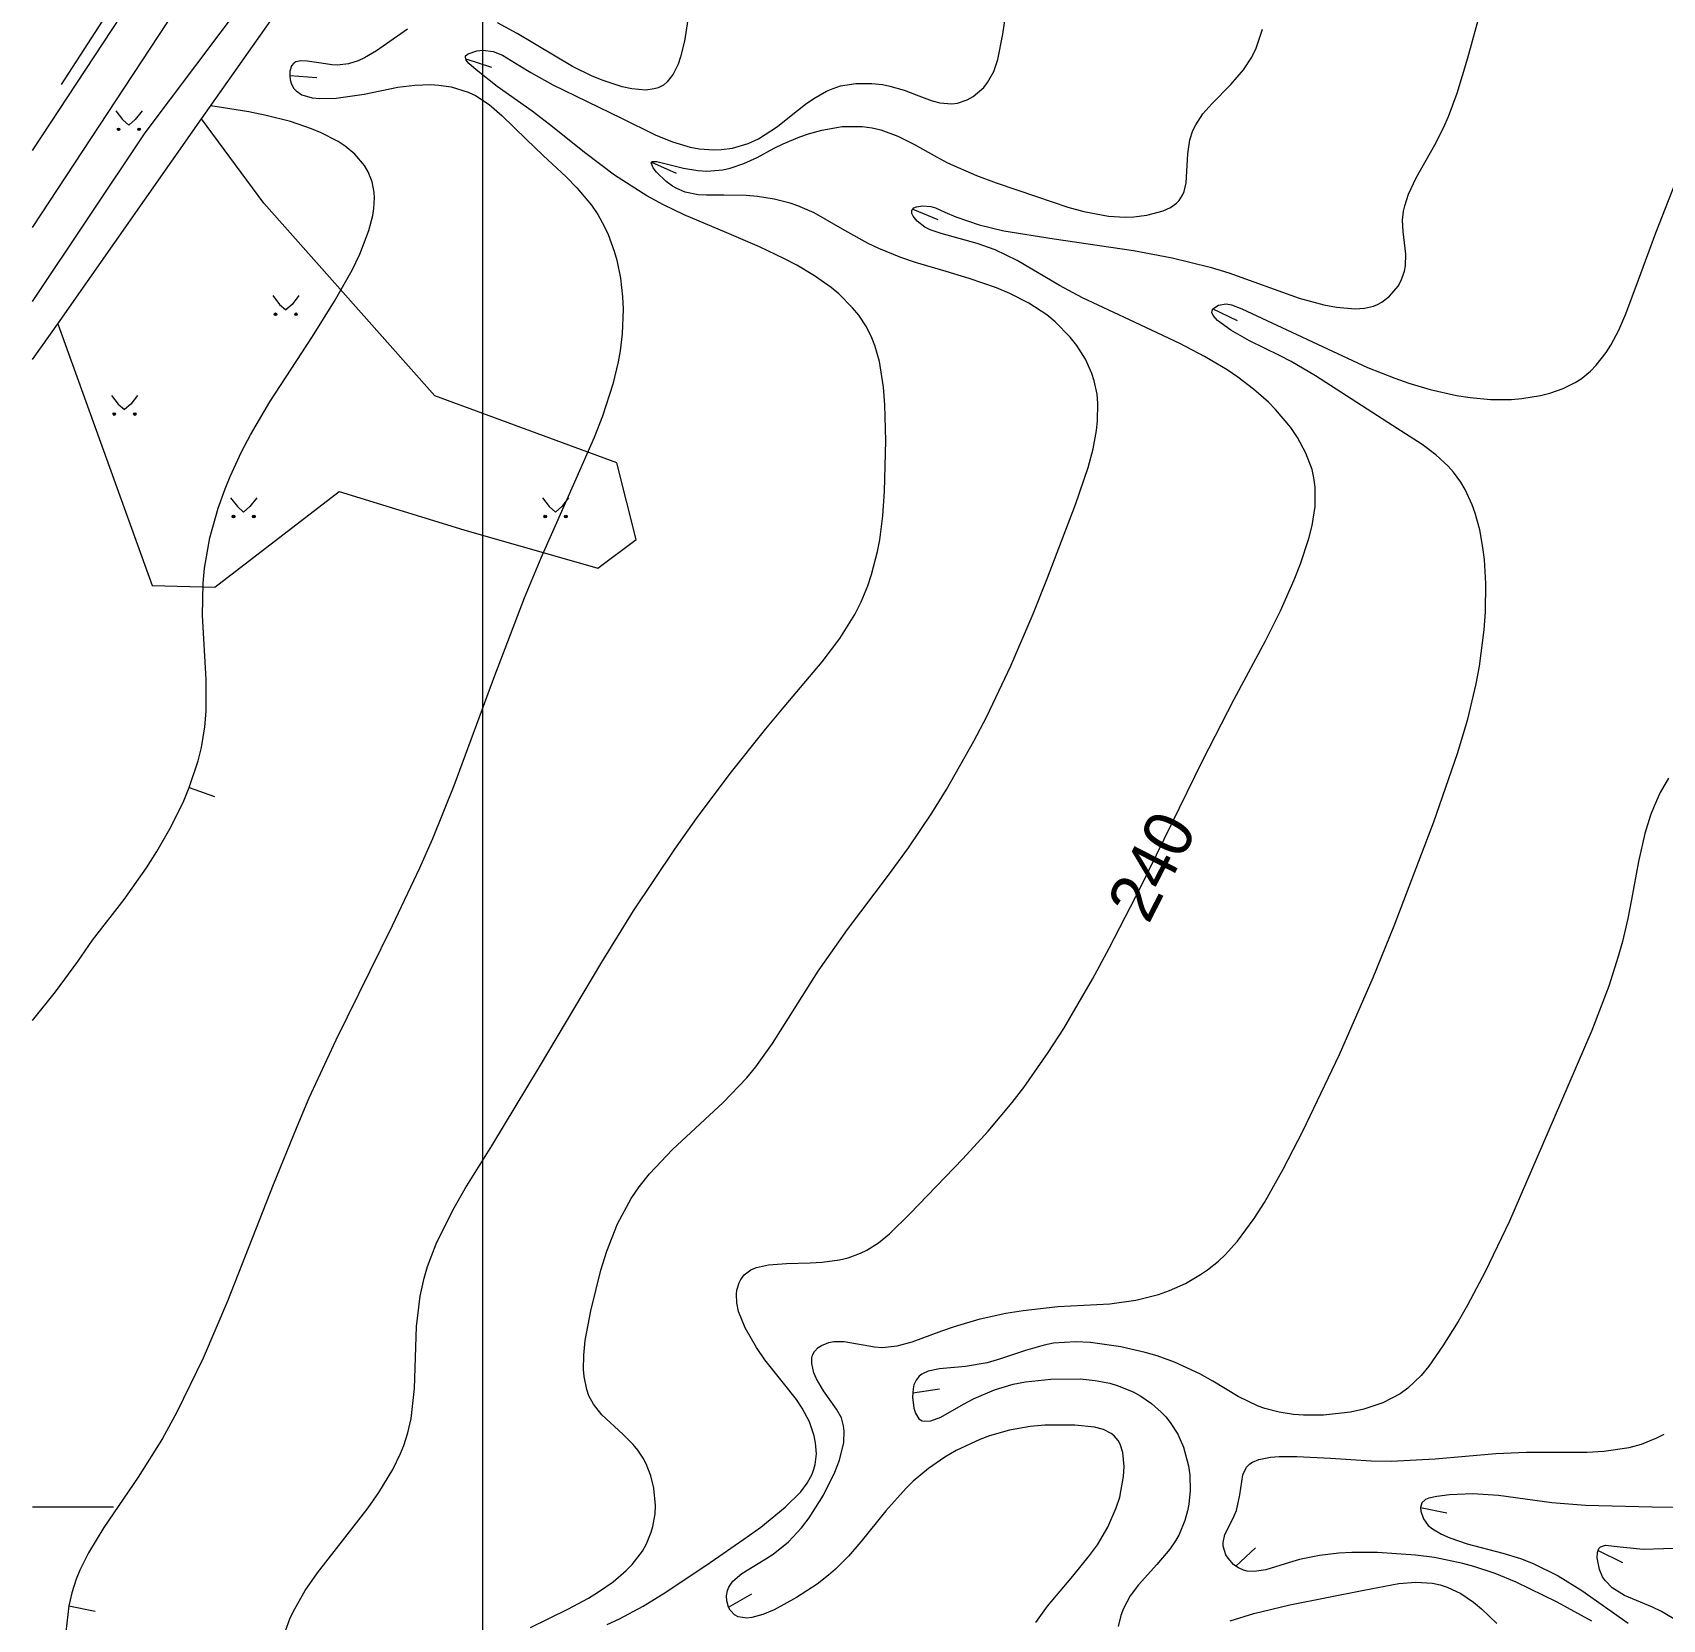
# Model space of a CAD drawing. Extents: x 1000 to 4000, y -5000 to -1000.
# Drawn here: x 1000 to 1121.1, y -4608.3 to -4490.5 of the extents above; entities that cross this region are included whole.
import ezdxf
from ezdxf.enums import TextEntityAlignment as Align

# ---------------------------------------------------------------- set-up
doc = ezdxf.new("R2010")
doc.units = 0
doc.header["$MEASUREMENT"] = 0
for name, color, linetype in [('границы команд_1', 10, 'CONTINUOUS'), ('СЛОЙ_1', 7, 'CONTINUOUS'), ('СЛОЙ_24', 7, 'CONTINUOUS'), ('СЛОЙ_37', 7, 'CONTINUOUS'), ('СЛОЙ_40', 7, 'CONTINUOUS'), ('СЛОЙ_41', 7, 'CONTINUOUS'), ('СЛОЙ_50', 7, 'CONTINUOUS')]:
    doc.layers.add(name, color=color, linetype=linetype)
doc.styles.add('STYLE-CHAR_FAST_FONT', font='CHAR_FAST_FONT.shx')

msp = doc.modelspace()

# ---------------------------------------------------------------- linework, layer by layer
at = {"layer": 'границы команд_1', "color": 251, "lineweight": 0}
msp.add_lwpolyline([(1033.44, -1863.26), (3102.46, -1863.26), (3102.46, -4710.9), (1033.44, -4710.9)], close=True, dxfattribs=at)
at = {"layer": 'СЛОЙ_1', "color": 253, "linetype": 'Continuous', "lineweight": 0}
msp.add_lwpolyline([(1006, -4600), (1000, -4600)], dxfattribs=at)
at = {"layer": 'СЛОЙ_24', "color": 253, "linetype": 'Continuous', "lineweight": 0}
for points in [[(1000, -4504.93), (1098.46, -4355.28), (1126, -4313.1), (1138.36, -4295.78)], [(1000, -4499.21), (1096.22, -4353.04), (1126.54, -4306.62), (1132.16, -4296.54)]]:
    msp.add_lwpolyline(points, dxfattribs=at)
at = {"layer": 'СЛОЙ_37', "color": 253, "linetype": 'Continuous', "lineweight": 0}
for points in [[(1000, -4510.43), (1008.37, -4497.89), (1019.72, -4482.76), (1032.5, -4464.28), (1036.57, -4458.15), (1052.4, -4435.57), (1074.15, -4400.02), (1086.03, -4379.58), (1087.65, -4378.56), (1091.52, -4377.15), (1092.78, -4375.46), (1097.01, -4365.72), (1101.33, -4358.6), (1103.51, -4356.38), (1111.74, -4350.42), (1113.21, -4348.65), (1114.22, -4346.27), (1114.04, -4341.5), (1114.55, -4339), (1116.81, -4332.98), (1119.1, -4327.58), (1121.37, -4325.85)], [(1012.56, -4496.86), (1020.72, -4485.24), (1026.92, -4475.23), (1032.93, -4464.85)], [(1001.87, -4512.08), (1012.56, -4496.86)], [(1000, -4514.74), (1001.87, -4512.08)]]:
    msp.add_lwpolyline(points, dxfattribs=at)
at = {"layer": 'СЛОЙ_40', "color": 253, "linetype": 'Continuous', "lineweight": 0}
msp.add_lwpolyline([(1001.87, -4512.08), (1008.88, -4531.52), (1013.54, -4531.65), (1022.78, -4524.55), (1032.03, -4527.39), (1041.98, -4530.23), (1044.83, -4528.1), (1043.4, -4522.41), (1029.89, -4517.44), (1017.17, -4503.13), (1012.56, -4496.86)], dxfattribs=at)
at = {"layer": 'СЛОЙ_41', "color": 253, "linetype": 'Continuous', "lineweight": 0}
for p, q in [((1100.37, -4342.17), (1002.12, -4494.32)), ((1006.18, -4496.26), (1006.69, -4496.91)), ((1006.69, -4496.91), (1007.15, -4497.32)), ((1007.62, -4496.91), (1007.15, -4497.32)), ((1008.13, -4496.26), (1007.62, -4496.91)), ((1017.84, -4509.99), (1018.35, -4510.64)), ((1019.79, -4509.99), (1019.28, -4510.64)), ((1018.35, -4510.64), (1018.81, -4511.05)), ((1019.28, -4510.64), (1018.81, -4511.05)), ((1005.85, -4517.4), (1006.36, -4518.05)), ((1007.8, -4517.4), (1007.29, -4518.05)), ((1006.36, -4518.05), (1006.82, -4518.46)), ((1007.29, -4518.05), (1006.82, -4518.46)), ((1014.71, -4525.01), (1015.22, -4525.66)), ((1015.22, -4525.66), (1015.68, -4526.07)), ((1016.15, -4525.66), (1015.68, -4526.07)), ((1016.66, -4525.01), (1016.15, -4525.66)), ((1037.87, -4525.01), (1038.38, -4525.66)), ((1038.38, -4525.66), (1038.84, -4526.07)), ((1039.31, -4525.66), (1038.84, -4526.07)), ((1039.82, -4525.01), (1039.31, -4525.66))]:
    msp.add_line(p, q, dxfattribs=at)
for centre in [(1006.39, -4497.64), (1007.91, -4497.64), (1018.05, -4511.38), (1019.57, -4511.38), (1006.07, -4518.79), (1007.59, -4518.79), (1014.92, -4526.4), (1016.44, -4526.4), (1038.09, -4526.4), (1039.61, -4526.4)]:
    msp.add_circle(centre, 0.0976, dxfattribs=at)
for points in [[(1006.3, -4497.68), (1006.29, -4497.62), (1006.3, -4497.61)], [(1006.29, -4497.66), (1006.29, -4497.64), (1006.29, -4497.62)], [(1006.29, -4497.66), (1006.29, -4497.62), (1006.3, -4497.68)], [(1006.31, -4497.7), (1006.3, -4497.61), (1006.31, -4497.59)], [(1006.3, -4497.68), (1006.3, -4497.61), (1006.31, -4497.7)], [(1006.32, -4497.71), (1006.31, -4497.59), (1006.32, -4497.57)], [(1006.31, -4497.7), (1006.31, -4497.59), (1006.32, -4497.71)], [(1006.34, -4497.72), (1006.32, -4497.57), (1006.34, -4497.56)], [(1006.32, -4497.71), (1006.32, -4497.57), (1006.34, -4497.72)], [(1006.35, -4497.73), (1006.34, -4497.56), (1006.35, -4497.55)], [(1006.34, -4497.72), (1006.34, -4497.56), (1006.35, -4497.73)], [(1006.35, -4497.73), (1006.35, -4497.55), (1006.37, -4497.74)], [(1006.37, -4497.74), (1006.35, -4497.55), (1006.37, -4497.55)], [(1006.37, -4497.74), (1006.37, -4497.55), (1006.39, -4497.74)], [(1006.39, -4497.74), (1006.37, -4497.55), (1006.39, -4497.55)], [(1007.82, -4497.68), (1007.81, -4497.62), (1007.82, -4497.61)], [(1007.81, -4497.66), (1007.81, -4497.64), (1007.81, -4497.62)], [(1007.81, -4497.66), (1007.81, -4497.62), (1007.82, -4497.68)], [(1007.83, -4497.7), (1007.82, -4497.61), (1007.83, -4497.59)], [(1007.82, -4497.68), (1007.82, -4497.61), (1007.83, -4497.7)], [(1007.84, -4497.71), (1007.83, -4497.59), (1007.84, -4497.57)], [(1007.83, -4497.7), (1007.83, -4497.59), (1007.84, -4497.71)], [(1007.86, -4497.72), (1007.84, -4497.57), (1007.86, -4497.56)], [(1007.84, -4497.71), (1007.84, -4497.57), (1007.86, -4497.72)], [(1007.87, -4497.73), (1007.86, -4497.56), (1007.87, -4497.55)], [(1007.86, -4497.72), (1007.86, -4497.56), (1007.87, -4497.73)], [(1007.87, -4497.73), (1007.87, -4497.55), (1007.89, -4497.74)], [(1007.89, -4497.74), (1007.87, -4497.55), (1007.89, -4497.55)], [(1007.89, -4497.74), (1007.89, -4497.55), (1007.91, -4497.74)], [(1007.91, -4497.74), (1007.89, -4497.55), (1007.91, -4497.55)], [(1017.96, -4511.39), (1017.95, -4511.38), (1017.96, -4511.36)], [(1017.97, -4511.43), (1017.96, -4511.34), (1017.97, -4511.32)], [(1017.96, -4511.41), (1017.96, -4511.36), (1017.96, -4511.34)], [(1017.96, -4511.41), (1017.96, -4511.34), (1017.97, -4511.43)], [(1017.96, -4511.39), (1017.96, -4511.36), (1017.96, -4511.41)], [(1017.98, -4511.44), (1017.97, -4511.32), (1017.98, -4511.31)], [(1017.97, -4511.43), (1017.97, -4511.32), (1017.98, -4511.44)], [(1018, -4511.46), (1017.98, -4511.31), (1018, -4511.29)], [(1017.98, -4511.44), (1017.98, -4511.31), (1018, -4511.46)], [(1018.02, -4511.47), (1018, -4511.29), (1018.02, -4511.28)], [(1018, -4511.46), (1018, -4511.29), (1018.02, -4511.47)], [(1018.02, -4511.47), (1018.02, -4511.28), (1018.03, -4511.47)], [(1018.03, -4511.47), (1018.02, -4511.28), (1018.03, -4511.28)], [(1018.03, -4511.47), (1018.03, -4511.28), (1018.05, -4511.47)], [(1018.05, -4511.47), (1018.03, -4511.28), (1018.05, -4511.28)], [(1019.49, -4511.43), (1019.48, -4511.34), (1019.49, -4511.32)], [(1019.48, -4511.41), (1019.48, -4511.36), (1019.48, -4511.34)], [(1019.48, -4511.41), (1019.48, -4511.34), (1019.49, -4511.43)], [(1019.48, -4511.39), (1019.48, -4511.38), (1019.48, -4511.36)], [(1019.48, -4511.39), (1019.48, -4511.36), (1019.48, -4511.41)], [(1019.5, -4511.44), (1019.49, -4511.32), (1019.5, -4511.31)], [(1019.49, -4511.43), (1019.49, -4511.32), (1019.5, -4511.44)], [(1019.52, -4511.46), (1019.5, -4511.31), (1019.52, -4511.29)], [(1019.5, -4511.44), (1019.5, -4511.31), (1019.52, -4511.46)], [(1019.54, -4511.47), (1019.52, -4511.29), (1019.54, -4511.28)], [(1019.52, -4511.46), (1019.52, -4511.29), (1019.54, -4511.47)], [(1019.54, -4511.47), (1019.54, -4511.28), (1019.55, -4511.47)], [(1019.55, -4511.47), (1019.54, -4511.28), (1019.55, -4511.28)], [(1019.55, -4511.47), (1019.55, -4511.28), (1019.57, -4511.47)], [(1019.57, -4511.47), (1019.55, -4511.28), (1019.57, -4511.28)], [(1006.01, -4518.87), (1006, -4518.72), (1006.01, -4518.71)], [(1006.03, -4518.88), (1006.01, -4518.71), (1006.03, -4518.7)], [(1006.01, -4518.87), (1006.01, -4518.71), (1006.03, -4518.88)], [(1006.05, -4518.88), (1006.03, -4518.7), (1006.05, -4518.69)], [(1006.03, -4518.88), (1006.03, -4518.7), (1006.05, -4518.88)], [(1006.05, -4518.88), (1006.05, -4518.69), (1006.07, -4518.89)], [(1006.07, -4518.89), (1006.05, -4518.69), (1006.07, -4518.69)], [(1007.53, -4518.87), (1007.52, -4518.72), (1007.53, -4518.71)], [(1007.55, -4518.88), (1007.53, -4518.71), (1007.55, -4518.7)], [(1007.53, -4518.87), (1007.53, -4518.71), (1007.55, -4518.88)], [(1007.57, -4518.88), (1007.55, -4518.7), (1007.57, -4518.69)], [(1007.55, -4518.88), (1007.55, -4518.7), (1007.57, -4518.88)], [(1007.57, -4518.88), (1007.57, -4518.69), (1007.59, -4518.89)], [(1007.59, -4518.89), (1007.57, -4518.69), (1007.59, -4518.69)], [(1005.98, -4518.83), (1005.97, -4518.77), (1005.98, -4518.75)], [(1005.97, -4518.81), (1005.97, -4518.79), (1005.97, -4518.77)], [(1005.97, -4518.81), (1005.97, -4518.77), (1005.98, -4518.83)], [(1006, -4518.86), (1005.98, -4518.73), (1006, -4518.72)], [(1005.98, -4518.84), (1005.98, -4518.75), (1005.98, -4518.73)], [(1005.98, -4518.84), (1005.98, -4518.73), (1006, -4518.86)], [(1005.98, -4518.83), (1005.98, -4518.75), (1005.98, -4518.84)], [(1006, -4518.86), (1006, -4518.72), (1006.01, -4518.87)], [(1007.5, -4518.83), (1007.49, -4518.77), (1007.5, -4518.75)], [(1007.49, -4518.81), (1007.49, -4518.79), (1007.49, -4518.77)], [(1007.49, -4518.81), (1007.49, -4518.77), (1007.5, -4518.83)], [(1007.51, -4518.84), (1007.5, -4518.75), (1007.51, -4518.73)], [(1007.5, -4518.83), (1007.5, -4518.75), (1007.51, -4518.84)], [(1007.52, -4518.86), (1007.51, -4518.73), (1007.52, -4518.72)], [(1007.51, -4518.84), (1007.51, -4518.73), (1007.52, -4518.86)], [(1007.52, -4518.86), (1007.52, -4518.72), (1007.53, -4518.87)], [(1014.83, -4526.42), (1014.82, -4526.4), (1014.83, -4526.38)], [(1014.84, -4526.46), (1014.83, -4526.36), (1014.84, -4526.35)], [(1014.83, -4526.44), (1014.83, -4526.38), (1014.83, -4526.36)], [(1014.83, -4526.44), (1014.83, -4526.36), (1014.84, -4526.46)], [(1014.83, -4526.42), (1014.83, -4526.38), (1014.83, -4526.44)], [(1014.85, -4526.47), (1014.84, -4526.35), (1014.85, -4526.33)], [(1014.84, -4526.46), (1014.84, -4526.35), (1014.85, -4526.47)], [(1014.87, -4526.48), (1014.85, -4526.33), (1014.87, -4526.32)], [(1014.85, -4526.47), (1014.85, -4526.33), (1014.87, -4526.48)], [(1014.88, -4526.49), (1014.87, -4526.32), (1014.88, -4526.31)], [(1014.87, -4526.48), (1014.87, -4526.32), (1014.88, -4526.49)], [(1014.88, -4526.49), (1014.88, -4526.31), (1014.9, -4526.5)], [(1014.9, -4526.5), (1014.88, -4526.31), (1014.9, -4526.31)], [(1014.92, -4526.5), (1014.9, -4526.31), (1014.92, -4526.3)], [(1014.9, -4526.5), (1014.9, -4526.31), (1014.92, -4526.5)], [(1016.35, -4526.42), (1016.34, -4526.4), (1016.35, -4526.38)], [(1016.36, -4526.46), (1016.35, -4526.36), (1016.36, -4526.35)], [(1016.35, -4526.44), (1016.35, -4526.38), (1016.35, -4526.36)], [(1016.35, -4526.44), (1016.35, -4526.36), (1016.36, -4526.46)], [(1016.35, -4526.42), (1016.35, -4526.38), (1016.35, -4526.44)], [(1016.37, -4526.47), (1016.36, -4526.35), (1016.37, -4526.33)], [(1016.36, -4526.46), (1016.36, -4526.35), (1016.37, -4526.47)], [(1016.39, -4526.48), (1016.37, -4526.33), (1016.39, -4526.32)], [(1016.37, -4526.47), (1016.37, -4526.33), (1016.39, -4526.48)], [(1016.41, -4526.49), (1016.39, -4526.32), (1016.41, -4526.31)], [(1016.39, -4526.48), (1016.39, -4526.32), (1016.41, -4526.49)], [(1016.41, -4526.49), (1016.41, -4526.31), (1016.42, -4526.5)], [(1016.42, -4526.5), (1016.41, -4526.31), (1016.42, -4526.31)], [(1016.44, -4526.5), (1016.42, -4526.31), (1016.44, -4526.3)], [(1016.42, -4526.5), (1016.42, -4526.31), (1016.44, -4526.5)], [(1038, -4526.44), (1037.99, -4526.38), (1038, -4526.36)], [(1037.99, -4526.42), (1037.99, -4526.4), (1037.99, -4526.38)], [(1037.99, -4526.42), (1037.99, -4526.38), (1038, -4526.44)], [(1038.01, -4526.46), (1038, -4526.36), (1038.01, -4526.35)], [(1038, -4526.44), (1038, -4526.36), (1038.01, -4526.46)], [(1038.02, -4526.47), (1038.01, -4526.35), (1038.02, -4526.33)], [(1038.01, -4526.46), (1038.01, -4526.35), (1038.02, -4526.47)], [(1038.03, -4526.48), (1038.02, -4526.33), (1038.03, -4526.32)], [(1038.02, -4526.47), (1038.02, -4526.33), (1038.03, -4526.48)], [(1038.05, -4526.49), (1038.03, -4526.32), (1038.05, -4526.31)], [(1038.03, -4526.48), (1038.03, -4526.32), (1038.05, -4526.49)], [(1038.05, -4526.49), (1038.05, -4526.31), (1038.07, -4526.5)], [(1038.07, -4526.5), (1038.05, -4526.31), (1038.07, -4526.31)], [(1038.09, -4526.5), (1038.07, -4526.31), (1038.09, -4526.3)], [(1038.07, -4526.5), (1038.07, -4526.31), (1038.09, -4526.5)], [(1039.52, -4526.44), (1039.51, -4526.38), (1039.52, -4526.36)], [(1039.51, -4526.42), (1039.51, -4526.4), (1039.51, -4526.38)], [(1039.51, -4526.42), (1039.51, -4526.38), (1039.52, -4526.44)], [(1039.53, -4526.46), (1039.52, -4526.36), (1039.53, -4526.35)], [(1039.52, -4526.44), (1039.52, -4526.36), (1039.53, -4526.46)], [(1039.54, -4526.47), (1039.53, -4526.35), (1039.54, -4526.33)], [(1039.53, -4526.46), (1039.53, -4526.35), (1039.54, -4526.47)], [(1039.55, -4526.48), (1039.54, -4526.33), (1039.55, -4526.32)], [(1039.54, -4526.47), (1039.54, -4526.33), (1039.55, -4526.48)], [(1039.57, -4526.49), (1039.55, -4526.32), (1039.57, -4526.31)], [(1039.55, -4526.48), (1039.55, -4526.32), (1039.57, -4526.49)], [(1039.57, -4526.49), (1039.57, -4526.31), (1039.59, -4526.5)], [(1039.59, -4526.5), (1039.57, -4526.31), (1039.59, -4526.31)], [(1039.61, -4526.5), (1039.59, -4526.31), (1039.61, -4526.3)], [(1039.59, -4526.5), (1039.59, -4526.31), (1039.61, -4526.5)]]:
    msp.add_solid(points, dxfattribs=at)
at = {"layer": 'СЛОЙ_41', "color": 253, "linetype": 'Continuous', "lineweight": 0, "extrusion": (0, 0, -1)}
for points in [[(-1006.39, -4497.74), (-1006.39, -4497.55), (-1006.41, -4497.74)], [(-1006.41, -4497.74), (-1006.39, -4497.55), (-1006.41, -4497.55)], [(-1006.41, -4497.74), (-1006.41, -4497.55), (-1006.43, -4497.73)], [(-1006.43, -4497.73), (-1006.41, -4497.55), (-1006.43, -4497.55)], [(-1006.43, -4497.73), (-1006.43, -4497.55), (-1006.44, -4497.72)], [(-1006.44, -4497.72), (-1006.43, -4497.55), (-1006.44, -4497.56)], [(-1006.44, -4497.72), (-1006.44, -4497.56), (-1006.46, -4497.71)], [(-1006.46, -4497.71), (-1006.44, -4497.56), (-1006.46, -4497.57)], [(-1006.46, -4497.71), (-1006.46, -4497.57), (-1006.47, -4497.7)], [(-1006.47, -4497.7), (-1006.46, -4497.57), (-1006.47, -4497.59)], [(-1006.47, -4497.7), (-1006.47, -4497.59), (-1006.48, -4497.68)], [(-1006.48, -4497.68), (-1006.47, -4497.59), (-1006.48, -4497.61)], [(-1006.48, -4497.68), (-1006.48, -4497.61), (-1006.49, -4497.66)], [(-1006.49, -4497.66), (-1006.48, -4497.61), (-1006.49, -4497.62)], [(-1006.49, -4497.66), (-1006.49, -4497.62), (-1006.49, -4497.64)], [(-1007.91, -4497.74), (-1007.91, -4497.55), (-1007.93, -4497.74)], [(-1007.93, -4497.74), (-1007.91, -4497.55), (-1007.93, -4497.55)], [(-1007.93, -4497.74), (-1007.93, -4497.55), (-1007.95, -4497.73)], [(-1007.95, -4497.73), (-1007.93, -4497.55), (-1007.95, -4497.55)], [(-1007.95, -4497.73), (-1007.95, -4497.55), (-1007.96, -4497.72)], [(-1007.96, -4497.72), (-1007.95, -4497.55), (-1007.96, -4497.56)], [(-1007.96, -4497.72), (-1007.96, -4497.56), (-1007.98, -4497.71)], [(-1007.98, -4497.71), (-1007.96, -4497.56), (-1007.98, -4497.57)], [(-1007.98, -4497.71), (-1007.98, -4497.57), (-1007.99, -4497.7)], [(-1007.99, -4497.7), (-1007.98, -4497.57), (-1007.99, -4497.59)], [(-1007.99, -4497.7), (-1007.99, -4497.59), (-1008, -4497.68)], [(-1008, -4497.68), (-1007.99, -4497.59), (-1008, -4497.61)], [(-1008, -4497.68), (-1008, -4497.61), (-1008.01, -4497.66)], [(-1008.01, -4497.66), (-1008, -4497.61), (-1008.01, -4497.62)], [(-1008.01, -4497.66), (-1008.01, -4497.62), (-1008.01, -4497.64)], [(-1018.05, -4511.47), (-1018.05, -4511.28), (-1018.07, -4511.47)], [(-1018.07, -4511.47), (-1018.05, -4511.28), (-1018.07, -4511.28)], [(-1018.07, -4511.47), (-1018.07, -4511.28), (-1018.09, -4511.47)], [(-1018.09, -4511.47), (-1018.07, -4511.28), (-1018.09, -4511.28)], [(-1018.09, -4511.47), (-1018.09, -4511.28), (-1018.11, -4511.46)], [(-1018.11, -4511.46), (-1018.09, -4511.28), (-1018.11, -4511.29)], [(-1018.11, -4511.46), (-1018.11, -4511.29), (-1018.12, -4511.44)], [(-1018.12, -4511.44), (-1018.11, -4511.29), (-1018.12, -4511.31)], [(-1018.12, -4511.44), (-1018.12, -4511.31), (-1018.13, -4511.43)], [(-1018.13, -4511.43), (-1018.12, -4511.31), (-1018.13, -4511.32)], [(-1018.13, -4511.43), (-1018.13, -4511.32), (-1018.14, -4511.41)], [(-1018.14, -4511.41), (-1018.13, -4511.32), (-1018.14, -4511.34)], [(-1018.14, -4511.41), (-1018.14, -4511.34), (-1018.15, -4511.39)], [(-1018.15, -4511.39), (-1018.14, -4511.34), (-1018.15, -4511.36)], [(-1018.15, -4511.39), (-1018.15, -4511.36), (-1018.15, -4511.38)], [(-1019.57, -4511.47), (-1019.57, -4511.28), (-1019.59, -4511.47)], [(-1019.59, -4511.47), (-1019.57, -4511.28), (-1019.59, -4511.28)], [(-1019.59, -4511.47), (-1019.59, -4511.28), (-1019.61, -4511.47)], [(-1019.61, -4511.47), (-1019.59, -4511.28), (-1019.61, -4511.28)], [(-1019.61, -4511.47), (-1019.61, -4511.28), (-1019.63, -4511.46)], [(-1019.63, -4511.46), (-1019.61, -4511.28), (-1019.63, -4511.29)], [(-1019.63, -4511.46), (-1019.63, -4511.29), (-1019.64, -4511.44)], [(-1019.64, -4511.44), (-1019.63, -4511.29), (-1019.64, -4511.31)], [(-1019.64, -4511.44), (-1019.64, -4511.31), (-1019.65, -4511.43)], [(-1019.65, -4511.43), (-1019.64, -4511.31), (-1019.65, -4511.32)], [(-1019.65, -4511.43), (-1019.65, -4511.32), (-1019.66, -4511.41)], [(-1019.66, -4511.41), (-1019.65, -4511.32), (-1019.66, -4511.34)], [(-1019.66, -4511.41), (-1019.66, -4511.34), (-1019.67, -4511.39)], [(-1019.67, -4511.39), (-1019.66, -4511.34), (-1019.67, -4511.36)], [(-1019.67, -4511.39), (-1019.67, -4511.36), (-1019.67, -4511.38)], [(-1006.07, -4518.89), (-1006.07, -4518.69), (-1006.08, -4518.88)], [(-1006.08, -4518.88), (-1006.07, -4518.69), (-1006.08, -4518.69)], [(-1006.08, -4518.88), (-1006.08, -4518.69), (-1006.1, -4518.88)], [(-1006.1, -4518.88), (-1006.08, -4518.69), (-1006.1, -4518.7)], [(-1006.1, -4518.88), (-1006.1, -4518.7), (-1006.12, -4518.87)], [(-1006.12, -4518.87), (-1006.1, -4518.7), (-1006.12, -4518.71)], [(-1006.12, -4518.87), (-1006.12, -4518.71), (-1006.13, -4518.86)], [(-1006.13, -4518.86), (-1006.12, -4518.71), (-1006.13, -4518.72)], [(-1007.59, -4518.89), (-1007.59, -4518.69), (-1007.61, -4518.88)], [(-1007.61, -4518.88), (-1007.59, -4518.69), (-1007.61, -4518.69)], [(-1007.61, -4518.88), (-1007.61, -4518.69), (-1007.62, -4518.88)], [(-1007.62, -4518.88), (-1007.61, -4518.69), (-1007.62, -4518.7)], [(-1007.62, -4518.88), (-1007.62, -4518.7), (-1007.64, -4518.87)], [(-1007.64, -4518.87), (-1007.62, -4518.7), (-1007.64, -4518.71)], [(-1007.64, -4518.87), (-1007.64, -4518.71), (-1007.66, -4518.86)], [(-1007.66, -4518.86), (-1007.64, -4518.71), (-1007.66, -4518.72)], [(-1006.13, -4518.86), (-1006.13, -4518.72), (-1006.15, -4518.84)], [(-1006.15, -4518.84), (-1006.13, -4518.72), (-1006.15, -4518.73)], [(-1006.15, -4518.84), (-1006.15, -4518.73), (-1006.16, -4518.83)], [(-1006.16, -4518.83), (-1006.15, -4518.73), (-1006.16, -4518.75)], [(-1006.16, -4518.83), (-1006.16, -4518.75), (-1006.16, -4518.81)], [(-1006.16, -4518.81), (-1006.16, -4518.75), (-1006.16, -4518.77)], [(-1006.16, -4518.81), (-1006.16, -4518.77), (-1006.16, -4518.79)], [(-1007.66, -4518.86), (-1007.66, -4518.72), (-1007.67, -4518.84)], [(-1007.67, -4518.84), (-1007.66, -4518.72), (-1007.67, -4518.73)], [(-1007.67, -4518.84), (-1007.67, -4518.73), (-1007.68, -4518.83)], [(-1007.68, -4518.83), (-1007.67, -4518.73), (-1007.68, -4518.75)], [(-1007.68, -4518.83), (-1007.68, -4518.75), (-1007.68, -4518.81)], [(-1007.68, -4518.81), (-1007.68, -4518.75), (-1007.68, -4518.77)], [(-1007.68, -4518.81), (-1007.68, -4518.77), (-1007.68, -4518.79)], [(-1014.92, -4526.5), (-1014.92, -4526.3), (-1014.94, -4526.5)], [(-1014.94, -4526.5), (-1014.92, -4526.3), (-1014.94, -4526.31)], [(-1014.94, -4526.5), (-1014.94, -4526.31), (-1014.96, -4526.49)], [(-1014.96, -4526.49), (-1014.94, -4526.31), (-1014.96, -4526.31)], [(-1014.96, -4526.49), (-1014.96, -4526.31), (-1014.98, -4526.48)], [(-1014.98, -4526.48), (-1014.96, -4526.31), (-1014.98, -4526.32)], [(-1014.98, -4526.48), (-1014.98, -4526.32), (-1014.99, -4526.47)], [(-1014.99, -4526.47), (-1014.98, -4526.32), (-1014.99, -4526.33)], [(-1014.99, -4526.47), (-1014.99, -4526.33), (-1015, -4526.46)], [(-1015, -4526.46), (-1014.99, -4526.33), (-1015, -4526.35)], [(-1015, -4526.46), (-1015, -4526.35), (-1015.01, -4526.44)], [(-1015.01, -4526.44), (-1015, -4526.35), (-1015.01, -4526.36)], [(-1015.01, -4526.44), (-1015.01, -4526.36), (-1015.02, -4526.42)], [(-1015.02, -4526.42), (-1015.01, -4526.36), (-1015.02, -4526.38)], [(-1015.02, -4526.42), (-1015.02, -4526.38), (-1015.02, -4526.4)], [(-1016.44, -4526.5), (-1016.44, -4526.3), (-1016.46, -4526.5)], [(-1016.46, -4526.5), (-1016.44, -4526.3), (-1016.46, -4526.31)], [(-1016.46, -4526.5), (-1016.46, -4526.31), (-1016.48, -4526.49)], [(-1016.48, -4526.49), (-1016.46, -4526.31), (-1016.48, -4526.31)], [(-1016.48, -4526.49), (-1016.48, -4526.31), (-1016.5, -4526.48)], [(-1016.5, -4526.48), (-1016.48, -4526.31), (-1016.5, -4526.32)], [(-1016.5, -4526.48), (-1016.5, -4526.32), (-1016.51, -4526.47)], [(-1016.51, -4526.47), (-1016.5, -4526.32), (-1016.51, -4526.33)], [(-1016.51, -4526.47), (-1016.51, -4526.33), (-1016.52, -4526.46)], [(-1016.52, -4526.46), (-1016.51, -4526.33), (-1016.52, -4526.35)], [(-1016.52, -4526.46), (-1016.52, -4526.35), (-1016.53, -4526.44)], [(-1016.53, -4526.44), (-1016.52, -4526.35), (-1016.53, -4526.36)], [(-1016.53, -4526.44), (-1016.53, -4526.36), (-1016.54, -4526.42)], [(-1016.54, -4526.42), (-1016.53, -4526.36), (-1016.54, -4526.38)], [(-1016.54, -4526.42), (-1016.54, -4526.38), (-1016.54, -4526.4)], [(-1038.09, -4526.5), (-1038.09, -4526.3), (-1038.11, -4526.5)], [(-1038.11, -4526.5), (-1038.09, -4526.3), (-1038.11, -4526.31)], [(-1038.11, -4526.5), (-1038.11, -4526.31), (-1038.12, -4526.49)], [(-1038.12, -4526.49), (-1038.11, -4526.31), (-1038.12, -4526.31)], [(-1038.12, -4526.49), (-1038.12, -4526.31), (-1038.14, -4526.48)], [(-1038.14, -4526.48), (-1038.12, -4526.31), (-1038.14, -4526.32)], [(-1038.14, -4526.48), (-1038.14, -4526.32), (-1038.16, -4526.47)], [(-1038.16, -4526.47), (-1038.14, -4526.32), (-1038.16, -4526.33)], [(-1038.16, -4526.47), (-1038.16, -4526.33), (-1038.17, -4526.46)], [(-1038.17, -4526.46), (-1038.16, -4526.33), (-1038.17, -4526.35)], [(-1038.17, -4526.46), (-1038.17, -4526.35), (-1038.18, -4526.44)], [(-1038.18, -4526.44), (-1038.17, -4526.35), (-1038.18, -4526.36)], [(-1038.18, -4526.44), (-1038.18, -4526.36), (-1038.18, -4526.42)], [(-1038.18, -4526.42), (-1038.18, -4526.36), (-1038.18, -4526.38)], [(-1038.18, -4526.42), (-1038.18, -4526.38), (-1038.19, -4526.4)], [(-1039.61, -4526.5), (-1039.61, -4526.3), (-1039.63, -4526.5)], [(-1039.63, -4526.5), (-1039.61, -4526.3), (-1039.63, -4526.31)], [(-1039.63, -4526.5), (-1039.63, -4526.31), (-1039.65, -4526.49)], [(-1039.65, -4526.49), (-1039.63, -4526.31), (-1039.65, -4526.31)], [(-1039.65, -4526.49), (-1039.65, -4526.31), (-1039.66, -4526.48)], [(-1039.66, -4526.48), (-1039.65, -4526.31), (-1039.66, -4526.32)], [(-1039.66, -4526.48), (-1039.66, -4526.32), (-1039.68, -4526.47)], [(-1039.68, -4526.47), (-1039.66, -4526.32), (-1039.68, -4526.33)], [(-1039.68, -4526.47), (-1039.68, -4526.33), (-1039.69, -4526.46)], [(-1039.69, -4526.46), (-1039.68, -4526.33), (-1039.69, -4526.35)], [(-1039.69, -4526.46), (-1039.69, -4526.35), (-1039.7, -4526.44)], [(-1039.7, -4526.44), (-1039.69, -4526.35), (-1039.7, -4526.36)], [(-1039.7, -4526.44), (-1039.7, -4526.36), (-1039.7, -4526.42)], [(-1039.7, -4526.42), (-1039.7, -4526.36), (-1039.7, -4526.38)], [(-1039.7, -4526.42), (-1039.7, -4526.38), (-1039.71, -4526.4)]]:
    msp.add_solid(points, dxfattribs=at)
at = {"layer": 'СЛОЙ_50', "color": 253, "linetype": 'Continuous', "lineweight": 0}
for p, q in [((1087.69, -4510.97), (1089.49, -4511.84)), ((1011.63, -4546.54), (1013.52, -4547.21)), ((1103.1, -4600.02), (1105.06, -4600.42)), ((1051.71, -4607.43), (1053.44, -4606.43)), ((1002.7, -4607.31), (1004.65, -4607.72))]:
    msp.add_line(p, q, dxfattribs=at)
for points in [[(1053.93, -4498.34), (1055.33, -4497.42), (1056.23, -4496.71), (1057.42, -4495.78), (1058.03, -4495.36), (1058.98, -4494.81), (1059.48, -4494.6), (1060.02, -4494.42), (1061.16, -4494.23), (1062.35, -4494.23), (1063.15, -4494.32), (1063.68, -4494.43), (1064.74, -4494.73), (1065.65, -4495.07), (1066.83, -4495.51), (1067.41, -4495.67), (1068.28, -4495.75), (1068.71, -4495.7), (1069.42, -4495.46), (1069.87, -4495.21), (1070.66, -4494.53), (1070.95, -4494.16), (1071.4, -4493.35), (1071.71, -4492.46), (1072.09, -4490.57), (1073.72, -4479.51)], [(1048.78, -4488.84), (1048.42, -4491.09), (1048.14, -4492.25), (1047.95, -4492.79), (1047.6, -4493.53), (1047.14, -4494.12), (1046.86, -4494.35), (1046.47, -4494.55), (1046.18, -4494.64), (1045.55, -4494.72), (1044.52, -4494.64), (1043.8, -4494.49), (1042.38, -4494.02), (1041.57, -4493.69), (1040.1, -4492.96), (1036.01, -4490.51), (1034.53, -4489.72)], [(1076.6, -4564.44), (1078.75, -4560.76), (1079.99, -4558.47), (1082.36, -4553.85), (1086.92, -4544.56), (1089.27, -4539.98), (1091.6, -4535.63), (1092.71, -4533.41), (1093.73, -4531.11), (1094.2, -4529.92), (1094.82, -4528.04), (1095.06, -4527.08), (1095.28, -4525.65), (1095.29, -4524.23), (1095.19, -4523.53), (1095.05, -4522.91), (1094.6, -4521.7), (1093.97, -4520.54), (1093.47, -4519.8), (1092.33, -4518.44), (1091.81, -4517.91), (1090.71, -4516.93), (1089.54, -4516.05), (1088.74, -4515.51), (1087.07, -4514.51), (1085.24, -4513.54), (1081.48, -4511.78), (1077.99, -4510.15), (1076.29, -4509.25), (1073.14, -4507.38), (1071.5, -4506.58), (1070.18, -4506.12), (1067.5, -4505.38), (1066.68, -4505.11), (1066.28, -4504.91), (1065.71, -4504.45), (1065.41, -4504.09), (1065.32, -4503.9), (1065.31, -4503.65), (1065.39, -4503.57), (1065.47, -4503.48), (1065.66, -4503.4), (1066.1, -4503.32), (1066.72, -4503.37), (1067.09, -4503.48), (1067.77, -4503.79), (1068.6, -4504.15), (1070.33, -4504.73), (1072.15, -4505.17), (1075.89, -4505.78), (1081.78, -4506.65), (1084.66, -4507.19), (1087.48, -4507.89), (1088.87, -4508.31), (1094.1, -4510.18), (1095.92, -4510.67), (1096.86, -4510.85), (1098.26, -4510.97), (1098.95, -4510.93), (1099.61, -4510.77), (1099.92, -4510.65), (1100.23, -4510.48), (1100.81, -4510.04), (1101.44, -4509.29), (1101.67, -4508.86), (1101.92, -4508.18), (1101.99, -4507.77), (1102.01, -4506.92), (1101.82, -4505.22), (1101.78, -4504.39), (1101.85, -4503.73), (1101.94, -4503.31), (1102.21, -4502.46), (1102.79, -4501.23), (1104.18, -4498.79), (1104.81, -4497.53), (1105.18, -4496.68), (1105.83, -4494.95), (1106.63, -4492.33), (1107.59, -4488.81)], [(1027.84, -4490.19), (1026.3, -4491.28), (1025.54, -4491.81), (1024.65, -4492.34), (1024.19, -4492.55), (1023.46, -4492.78), (1022.66, -4492.87), (1022.22, -4492.85), (1021.43, -4492.73), (1020.39, -4492.57), (1019.94, -4492.55), (1019.56, -4492.63), (1019.41, -4492.72), (1019.23, -4492.91), (1019.1, -4493.32), (1019.12, -4493.65), (1019.14, -4493.97), (1019.23, -4494.28), (1019.42, -4494.61), (1019.59, -4494.79), (1020, -4495.07), (1020.77, -4495.3), (1021.35, -4495.36), (1022.55, -4495.32), (1024.64, -4495.02), (1027.14, -4494.51), (1028.4, -4494.35), (1029.59, -4494.32), (1030.19, -4494.35), (1031.09, -4494.48), (1032.36, -4494.87), (1032.91, -4495.13), (1033.92, -4495.8), (1034.86, -4496.6), (1036.66, -4498.38), (1037.94, -4499.59), (1039.63, -4501.17), (1040.43, -4501.98), (1041.51, -4503.28), (1041.99, -4503.97), (1042.47, -4504.84), (1042.75, -4505.44), (1043.21, -4506.7), (1043.4, -4507.36)], [(1072.59, -4509.83), (1071.6, -4509.42), (1069.57, -4508.73), (1067.86, -4508.21), (1065.6, -4507.53), (1064.49, -4507.15), (1062.86, -4506.5), (1062.07, -4506.12), (1060.35, -4505.15), (1058.06, -4503.85), (1056.86, -4503.32), (1056.28, -4503.12), (1055.08, -4502.82), (1053.85, -4502.63), (1053.02, -4502.56), (1051.36, -4502.52), (1050.07, -4502.54), (1049.44, -4502.5), (1048.48, -4502.3), (1047.85, -4502.04), (1047.54, -4501.86), (1047.06, -4501.52), (1046.35, -4500.82), (1046.1, -4500.49), (1045.96, -4500.12), (1045.99, -4500.08), (1046.03, -4500.04), (1046.38, -4500.02), (1048.36, -4500.52), (1049.43, -4500.7), (1050.09, -4500.74), (1051.28, -4500.65), (1051.82, -4500.53), (1052.85, -4500.18), (1053.82, -4499.73), (1055.1, -4499.05), (1055.76, -4498.72), (1057, -4498.19), (1057.64, -4497.97), (1058.63, -4497.69), (1060.14, -4497.43), (1061.64, -4497.42), (1062.37, -4497.52), (1063.02, -4497.68), (1064.29, -4498.15), (1065.52, -4498.77), (1067.15, -4499.68), (1067.97, -4500.12), (1070.12, -4501.08), (1071.59, -4501.62), (1074.57, -4502.62), (1076.92, -4503.41), (1078.11, -4503.75), (1079.93, -4504.09), (1081.17, -4504.16), (1081.81, -4504.14), (1082.77, -4504.02), (1083.99, -4503.7), (1084.53, -4503.44), (1084.99, -4503.12), (1085.17, -4502.92), (1085.42, -4502.54), (1085.54, -4502.25), (1085.69, -4501.62), (1085.83, -4499.47), (1085.97, -4498.42), (1086.2, -4497.73), (1086.42, -4497.3), (1086.95, -4496.49), (1087.6, -4495.75), (1089.01, -4494.32), (1089.97, -4493.21), (1090.57, -4492.27), (1090.89, -4491.6), (1091.37, -4490.19)], [(1018.64, -4609.61), (1019.14, -4608.22), (1019.47, -4607.54), (1020.26, -4606.19), (1021.17, -4604.87), (1023.2, -4602.28), (1024.94, -4600.03), (1025.73, -4598.91), (1026.77, -4597.19), (1027.34, -4596.01), (1027.58, -4595.4), (1027.88, -4594.47), (1028.12, -4593.4), (1028.36, -4591.17), (1028.53, -4586.58), (1028.79, -4584.32), (1029.09, -4582.99), (1029.35, -4582.12), (1029.99, -4580.42), (1031.21, -4577.94), (1032.14, -4576.32), (1034.12, -4573.14), (1037.67, -4567.27), (1042.28, -4559.51), (1044.65, -4555.7), (1047.72, -4551.1), (1049.32, -4548.83), (1051.83, -4545.48), (1054.47, -4542.18), (1055.84, -4540.55), (1058.67, -4537.2), (1059.96, -4535.47), (1061.08, -4533.68), (1061.56, -4532.74), (1062.05, -4531.54), (1062.33, -4530.71), (1062.76, -4529), (1062.93, -4528.13), (1063.16, -4526.35), (1063.3, -4524.52), (1063.38, -4520.77), (1063.32, -4518.1), (1063.22, -4516.79), (1062.92, -4514.89), (1062.57, -4513.7), (1062.35, -4513.13), (1061.95, -4512.32), (1061.37, -4511.44), (1060.92, -4510.89), (1059.9, -4509.87), (1059.33, -4509.4), (1058.1, -4508.52), (1056.78, -4507.74), (1055.87, -4507.25), (1054.01, -4506.37), (1051.57, -4505.33), (1048.4, -4503.99), (1046.86, -4503.25), (1045.63, -4502.58), (1043.22, -4501.04), (1041.1, -4499.44), (1038.39, -4497.27), (1037.11, -4496.29), (1034.52, -4494.45), (1032.95, -4493.23), (1032.4, -4492.74), (1032.22, -4492.5), (1032.18, -4492.4), (1032.15, -4492.29), (1032.17, -4492.19), (1032.35, -4492.02), (1033.01, -4491.8), (1033.44, -4491.76), (1034.21, -4491.85), (1034.91, -4492.12), (1036.2, -4492.91), (1037.01, -4493.41), (1038.65, -4494.33), (1043.74, -4496.81), (1046.25, -4498.05), (1047.53, -4498.58), (1048.85, -4498.97), (1049.53, -4499.09), (1050.62, -4499.16), (1051.17, -4499.14), (1051.99, -4499.03)], [(1032.18, -4492.4), (1034.09, -4493.01)], [(1019.12, -4493.65), (1021.11, -4493.8)], [(1000, -4563.84), (1001.7, -4561.71), (1003.36, -4559.46), (1004.45, -4557.86), (1006.81, -4554.84), (1008.45, -4552.5), (1009.23, -4551.29), (1010.3, -4549.43), (1011.23, -4547.52), (1011.63, -4546.54), (1012.29, -4544.56), (1012.54, -4543.55), (1012.79, -4542.03), (1012.89, -4540.86), (1012.89, -4538.51), (1012.63, -4533.75), (1012.66, -4531.36), (1012.77, -4530.23), (1013.17, -4527.98), (1013.79, -4525.78), (1014.3, -4524.35), (1014.69, -4523.42), (1015.53, -4521.6), (1016.19, -4520.34), (1017.63, -4517.89), (1020.79, -4513.02), (1022.42, -4510.41), (1023.73, -4508.09), (1024.3, -4506.91), (1024.99, -4505.16), (1025.28, -4504.05), (1025.36, -4503.51), (1025.41, -4502.74), (1025.38, -4502.32), (1025.23, -4501.53), (1024.93, -4500.79), (1024.66, -4500.33), (1023.93, -4499.48), (1023.23, -4498.9), (1022.69, -4498.54), (1021.44, -4497.89), (1020.73, -4497.6), (1019.15, -4497.06), (1017.36, -4496.61), (1016.06, -4496.34), (1013.23, -4495.9)], [(1051.99, -4499.03), (1053.17, -4498.7), (1053.93, -4498.34)], [(1118.37, -4511.34), (1119.3, -4508.83), (1120.6, -4505.33), (1123.23, -4498.57)], [(1045.99, -4500.08), (1047.82, -4500.9)], [(1065.39, -4503.57), (1067.24, -4504.33)], [(1043.4, -4507.36), (1043.67, -4508.7), (1043.83, -4510.07)], [(1043.83, -4510.07), (1043.87, -4510.99), (1043.81, -4512.82), (1043.65, -4514.09), (1043.51, -4514.92), (1043.11, -4516.56), (1042.33, -4518.95), (1041.71, -4520.52), (1040.36, -4523.62), (1037.76, -4529.5), (1036.53, -4532.46), (1034.25, -4538.43), (1031.3, -4546.41), (1029.7, -4550.35), (1028.74, -4552.52), (1026.72, -4556.8), (1022.52, -4565.3), (1020.53, -4569.61), (1019.62, -4571.74), (1017.88, -4576.05), (1014.49, -4584.68), (1012.66, -4588.93), (1010.72, -4592.93), (1009.64, -4594.89), (1007.85, -4597.77), (1005.3, -4601.49), (1004.15, -4603.38), (1003.51, -4604.68), (1003.24, -4605.34), (1002.91, -4606.36), (1002.7, -4607.31), (1002.47, -4609.26)], [(1045.58, -4596.77), (1045.35, -4596.35), (1044.96, -4595.75), (1044.61, -4595.34), (1043.84, -4594.57), (1042.28, -4593.13), (1041.66, -4592.35), (1041.33, -4591.71), (1041.17, -4591.26), (1040.97, -4590.29), (1040.93, -4589.77), (1040.94, -4588.71), (1041.05, -4587.62), (1041.46, -4585.4), (1042.21, -4582.39), (1042.66, -4580.97), (1043.46, -4578.95), (1044.47, -4577.07), (1045.06, -4576.19), (1045.82, -4575.23), (1047.54, -4573.41), (1051.3, -4569.93), (1053.06, -4568.09), (1053.74, -4567.27), (1054.98, -4565.56), (1058.36, -4560.18), (1060.55, -4557.07), (1063.59, -4553.04), (1065.07, -4551.02), (1066.8, -4548.44), (1067.89, -4546.68), (1069.92, -4543.09), (1070.88, -4541.26), (1072.67, -4537.5), (1074.34, -4533.62), (1075.41, -4530.96), (1077.47, -4525.5), (1078.41, -4522.75), (1078.79, -4521.37), (1079.05, -4520), (1079.12, -4519.32), (1079.14, -4517.97), (1079.08, -4517.31), (1078.87, -4516.33), (1078.69, -4515.78), (1078.21, -4514.72), (1077.58, -4513.7), (1077.09, -4513.07), (1075.97, -4511.93), (1075.35, -4511.42), (1074.01, -4510.55), (1072.59, -4509.83)], [(1107.25, -4538.84), (1107.5, -4537.52), (1107.85, -4534.83), (1107.95, -4533.47), (1107.97, -4531.38), (1107.86, -4529.6), (1107.75, -4528.71), (1107.51, -4527.4), (1107.17, -4526.15), (1106.95, -4525.54), (1106.42, -4524.4), (1106.11, -4523.86), (1105.57, -4523.11), (1105.16, -4522.65), (1104.25, -4521.82), (1103.23, -4521.06), (1101.03, -4519.64), (1095.31, -4515.94), (1093.5, -4514.89), (1092.63, -4514.44), (1090.41, -4513.36), (1089.03, -4512.57), (1088.03, -4511.85), (1087.7, -4511.48), (1087.61, -4511.24), (1087.62, -4511.13), (1087.69, -4510.97), (1088.1, -4510.7), (1088.67, -4510.61), (1089.06, -4510.68), (1089.83, -4510.97), (1099.16, -4515.32), (1101.2, -4516.13), (1102.24, -4516.5), (1103.83, -4516.97), (1105.79, -4517.42), (1106.8, -4517.57), (1108.32, -4517.71), (1109.86, -4517.7), (1110.63, -4517.64), (1112.03, -4517.41), (1112.72, -4517.24), (1113.7, -4516.89), (1114.61, -4516.44), (1115.04, -4516.17), (1115.74, -4515.6), (1116.16, -4515.17), (1116.91, -4514.21), (1117.24, -4513.68), (1117.84, -4512.55), (1118.37, -4511.34)], [(1059.61, -4597.39), (1059.95, -4596.5), (1060.27, -4595.18), (1060.3, -4594.34), (1060.25, -4593.94), (1060.09, -4593.36), (1059.73, -4592.71), (1058.75, -4591.36), (1058.23, -4590.47), (1058.03, -4590), (1057.88, -4589.31), (1057.89, -4588.89), (1057.95, -4588.7), (1058.09, -4588.43), (1058.37, -4588.14), (1058.61, -4587.98), (1059.15, -4587.76), (1059.53, -4587.68), (1060.29, -4587.68), (1062.55, -4588.09), (1063.12, -4588.12), (1064.23, -4588), (1065.34, -4587.7), (1067.56, -4586.89), (1068.5, -4586.56), (1070.4, -4586.01), (1072.31, -4585.58), (1073.58, -4585.37), (1076.16, -4585.09), (1080.03, -4584.88), (1081.96, -4584.62), (1083.64, -4584.2), (1084.46, -4583.9), (1085.65, -4583.37), (1086.77, -4582.72), (1087.29, -4582.36), (1088.09, -4581.71), (1088.59, -4581.24), (1089.52, -4580.23), (1090.76, -4578.56), (1091.51, -4577.36), (1092.9, -4574.88), (1094.36, -4572.05), (1097.09, -4566.36), (1099.59, -4560.64), (1101.15, -4556.81), (1104.1, -4549.07), (1105.86, -4544.01), (1106.62, -4541.45), (1107.25, -4538.84)], [(1121.54, -4545.83), (1120.92, -4546.91), (1120.46, -4547.91), (1120.2, -4548.58), (1119.77, -4549.95), (1119.3, -4552.04), (1118.79, -4554.85), (1118.52, -4556.25), (1118.12, -4557.96), (1117.8, -4559.08), (1117.09, -4561.3), (1115.84, -4564.59), (1113.05, -4571.07), (1109.71, -4578.74), (1107.91, -4582.51), (1106.6, -4584.99), (1105.9, -4586.21), (1104.78, -4588.01), (1103.73, -4589.52), (1103.15, -4590.22), (1102.18, -4591.15), (1101.6, -4591.57), (1100.31, -4592.24), (1098.9, -4592.71), (1097.92, -4592.93), (1095.91, -4593.15), (1094.42, -4593.15), (1093.68, -4593.1), (1092.6, -4592.93), (1091.55, -4592.66), (1091.05, -4592.48), (1089.57, -4591.77), (1087.67, -4590.63), (1086.71, -4590.08), (1084.84, -4589.21), (1083.54, -4588.75), (1082.66, -4588.5), (1080.84, -4588.08), (1078.59, -4587.75), (1077.47, -4587.7), (1075.84, -4587.81), (1075.14, -4587.95), (1073.76, -4588.35), (1071.9, -4588.97), (1070.91, -4589.26), (1069.31, -4589.55), (1067.38, -4589.71), (1066.53, -4589.89), (1066.06, -4590.11), (1065.87, -4590.26), (1065.64, -4590.55), (1065.48, -4590.91), (1065.41, -4591.19), (1065.39, -4591.5), (1065.37, -4591.81), (1065.47, -4592.64), (1065.58, -4593), (1065.84, -4593.42), (1066.08, -4593.57), (1066.28, -4593.61), (1066.72, -4593.58), (1067.48, -4593.3), (1069.17, -4592.35), (1069.96, -4591.93), (1071.45, -4591.28), (1072.85, -4590.86), (1073.77, -4590.67), (1075.64, -4590.48), (1077.83, -4590.47)], [(1042.68, -4608.71), (1043.59, -4608.29), (1045.35, -4607.35), (1047.05, -4606.31), (1050.33, -4604.11), (1052.85, -4602.38), (1054.1, -4601.47), (1055.92, -4599.98), (1057.07, -4598.84), (1057.55, -4598.22), (1057.92, -4597.54), (1058.05, -4597.18), (1058.15, -4596.81), (1058.23, -4596.02), (1058.17, -4595.22), (1058.07, -4594.68), (1057.72, -4593.65), (1057.17, -4592.63), (1056.74, -4591.99), (1055.79, -4590.79), (1054.41, -4589.05), (1053.77, -4588.13), (1052.93, -4586.66), (1052.44, -4585.45), (1052.31, -4584.82), (1052.29, -4584.18), (1052.33, -4583.87), (1052.49, -4583.32), (1052.61, -4583.07), (1052.86, -4582.73), (1053.37, -4582.36), (1053.77, -4582.2), (1054.66, -4582), (1056.01, -4581.88), (1057.77, -4581.84), (1058.65, -4581.8), (1059.95, -4581.62), (1060.59, -4581.47), (1061.51, -4581.13), (1061.97, -4580.91), (1062.84, -4580.35), (1063.65, -4579.69), (1065.17, -4578.2), (1069.11, -4574.12), (1070.99, -4572.05), (1072.77, -4569.92), (1073.63, -4568.81), (1075.46, -4566.22), (1076.6, -4564.44)], [(1065.39, -4591.5), (1067.37, -4591.19)], [(1077.83, -4590.47), (1078.94, -4590.58), (1080.04, -4590.79)], [(1080.04, -4590.79), (1080.58, -4590.95), (1081.77, -4591.43), (1082.34, -4591.75), (1083.13, -4592.29), (1083.85, -4592.93), (1084.18, -4593.28), (1084.5, -4593.69), (1085.07, -4594.58), (1085.5, -4595.54), (1085.88, -4596.91), (1085.98, -4597.62), (1086, -4598.76), (1085.9, -4599.76), (1085.8, -4600.26), (1085.6, -4600.98), (1085.18, -4602.01), (1084.91, -4602.49), (1084.49, -4603.11), (1083.51, -4604.25), (1082.16, -4605.76), (1081.55, -4606.59), (1081.04, -4607.52), (1080.84, -4608.03), (1080.64, -4608.85)], [(1079.11, -4602.78), (1079.88, -4601.48), (1080.51, -4600.03), (1080.76, -4599.24), (1081.05, -4597.72), (1081.1, -4596.97), (1081, -4595.92), (1080.8, -4595.31), (1080.65, -4595.04), (1080.36, -4594.7), (1080.12, -4594.51), (1079.55, -4594.23), (1078.89, -4594.05), (1077.42, -4593.9), (1075.19, -4593.91), (1074.12, -4594.01), (1072.58, -4594.28), (1071.09, -4594.7), (1070.36, -4594.97), (1068.62, -4595.78), (1067.78, -4596.27), (1066.56, -4597.11), (1065.43, -4598.06), (1064.89, -4598.57), (1063.38, -4600.26), (1061.54, -4602.57), (1060.62, -4603.64), (1059.66, -4604.59), (1059.14, -4605.04), (1058.29, -4605.7), (1056.75, -4606.71), (1055.09, -4607.62), (1054.24, -4607.97), (1053.44, -4608.19), (1053.07, -4608.23), (1052.42, -4608.14), (1052.14, -4608), (1051.82, -4607.64), (1051.71, -4607.43), (1051.57, -4606.95), (1051.55, -4606.57), (1051.62, -4606.17), (1051.72, -4605.93), (1052.03, -4605.48), (1052.7, -4604.91), (1054.35, -4603.91), (1055.01, -4603.48), (1056.15, -4602.56), (1057.13, -4601.53), (1057.7, -4600.78), (1058.75, -4599.1), (1059.61, -4597.39)], [(1115.84, -4608.47), (1113.25, -4607.04), (1110.21, -4605.56), (1108.65, -4604.93), (1107.06, -4604.39), (1106.25, -4604.17), (1104.16, -4603.74), (1102.74, -4603.56), (1099.91, -4603.37), (1098, -4603.36), (1097.05, -4603.41), (1095.6, -4603.58), (1094.13, -4603.89), (1093.38, -4604.1), (1091.61, -4604.65), (1090.76, -4604.78), (1090.22, -4604.74), (1089.96, -4604.67), (1089.58, -4604.5), (1089.4, -4604.37), (1089.22, -4604.24), (1088.81, -4603.78), (1088.65, -4603.52), (1088.45, -4602.9), (1088.44, -4602.61), (1088.58, -4602.03), (1089.17, -4600.86), (1089.45, -4600.24), (1089.69, -4599.07), (1089.91, -4597.6), (1090.18, -4597.03), (1090.43, -4596.78), (1090.63, -4596.64), (1091.1, -4596.44), (1091.96, -4596.27), (1092.6, -4596.22), (1093.91, -4596.23), (1096.43, -4596.36), (1099.45, -4596.54), (1100.92, -4596.57), (1104.19, -4596.39), (1108.7, -4596), (1110.99, -4595.9), (1112.92, -4595.91), (1115.48, -4595.91), (1116.74, -4595.84), (1118.6, -4595.55), (1119.52, -4595.3), (1120.66, -4594.84), (1121.21, -4594.56)], [(1036.98, -4608.93), (1039.76, -4607.56), (1041.29, -4606.75), (1042.05, -4606.29), (1043.12, -4605.54), (1044.1, -4604.7), (1044.54, -4604.24), (1045.3, -4603.25), (1045.6, -4602.72), (1045.96, -4601.86), (1046.09, -4601.42), (1046.24, -4600.49), (1046.27, -4599.86), (1046.16, -4598.59), (1045.93, -4597.66), (1045.58, -4596.77)], [(1124.67, -4600.01), (1120.33, -4599.99), (1115.36, -4599.87), (1112.87, -4599.66), (1108.91, -4599.13), (1107, -4598.99), (1105.27, -4599.07), (1104.33, -4599.19), (1103.73, -4599.32), (1103.47, -4599.42), (1103.2, -4599.66), (1103.1, -4600.02), (1103.13, -4600.3), (1103.33, -4600.86), (1103.69, -4601.35), (1103.99, -4601.6), (1104.66, -4601.99), (1105.29, -4602.27), (1106.58, -4602.72), (1109.23, -4603.41), (1110.53, -4603.8), (1111.49, -4604.17), (1113.33, -4605.08), (1115.1, -4606.18), (1118.53, -4608.6)], [(1074.54, -4608.55), (1075.41, -4607.35), (1077.29, -4605.11), (1078.53, -4603.58), (1079.11, -4602.78)], [(1089.4, -4604.37), (1090.86, -4603.01)], [(1122.29, -4608.52), (1121.02, -4607.75), (1120.34, -4607.42), (1118.26, -4606.56), (1117.35, -4605.98), (1116.85, -4605.47), (1116.64, -4605.16), (1116.4, -4604.62), (1116.23, -4603.76), (1116.26, -4603.37), (1116.31, -4603.22), (1116.37, -4603.06), (1116.47, -4602.95), (1116.86, -4602.82), (1117.94, -4602.95), (1119.64, -4603.11), (1122.67, -4603.02)], [(1116.31, -4603.22), (1118.11, -4604.09)], [(1088.98, -4608.43), (1090.72, -4607.89), (1093.39, -4607.24), (1098.91, -4606.16), (1101.49, -4605.67), (1102.76, -4605.56), (1103.99, -4605.63), (1104.58, -4605.76), (1105.1, -4605.93), (1106.1, -4606.41), (1107.04, -4607.05), (1107.65, -4607.54), (1108.78, -4608.63)]]:
    msp.add_lwpolyline(points, dxfattribs=at)

# ---------------------------------------------------------------- texts
at = {"layer": 'СЛОЙ_50', "color": 253, "linetype": 'Continuous', "lineweight": 0, "style": 'STYLE-CHAR_FAST_FONT'}
msp.add_text('240', height=3.6, rotation=62.8622, dxfattribs=at).set_placement((1083.13, -4552.36), align=Align.MIDDLE_CENTER)

doc.saveas('drawing.dxf')
